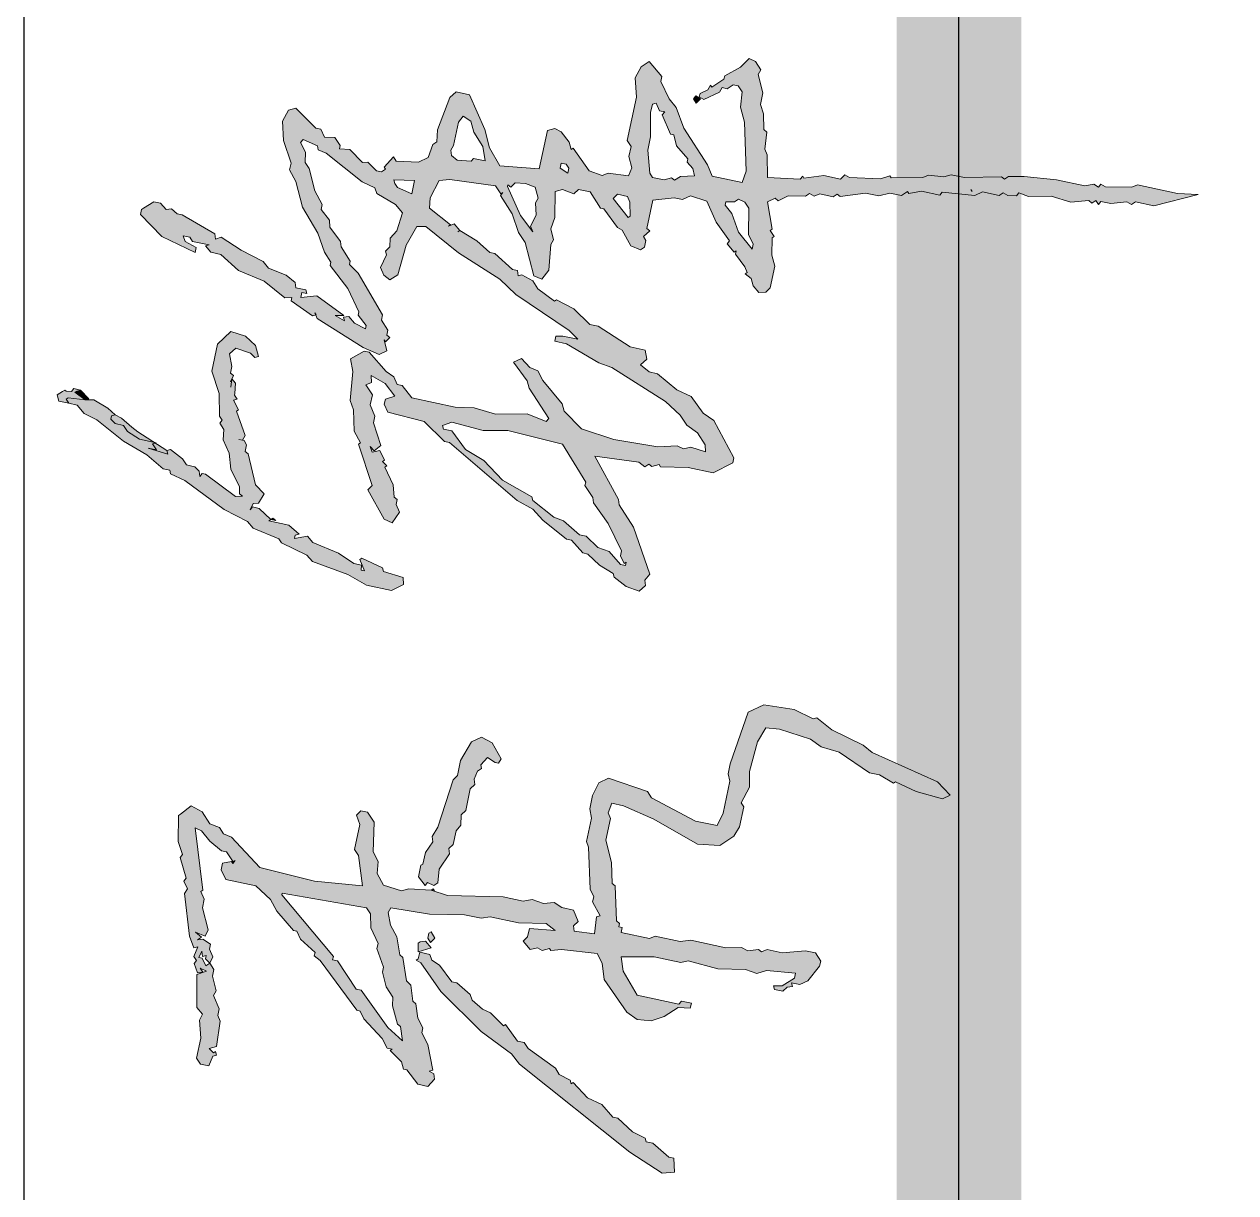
# Model space of a CAD drawing. Extents: x 56246 to 893198, y -950445 to -423535.
# Drawn here: x 190838.4 to 191324.5, y -470958.8 to -470489.8 of the extents above; entities that cross this region are included whole.
import ezdxf

# ---------------------------------------------------------------- set-up
doc = ezdxf.new("R2010")
doc.units = 0
doc.header["$LTSCALE"] = 500
doc.layers.add('0S-图框文字', color=51, linetype='Continuous', lineweight=18)
for name, color, linetype in [('T-TK', 157, 'Continuous'), ('图层1', 165, 'Continuous'), ('照明平面标注层', 111, 'Continuous')]:
    doc.layers.add(name, color=color, linetype=linetype)

# ---------------------------------------------------------------- blocks, each defined once
blk = doc.blocks.new('LXF')
for points in [[(1048.51, -150.32), (1049.43, -151.73), (1056.23, -148.32), (1056.9, -150.89), (1059.72, -149.06), (1060.88, -149.31), (1068.1, -149.64), (1071.04, -147.23), (1073.24, -148.3), (1074.9, -146.23), (1079.54, -147.22), (1088.42, -145.47), (1092.32, -149.95), (1088.93, -160.16), (1085.86, -163.15), (1086.53, -165.72), (1094.25, -163.72), (1100.63, -156.58), (1104.02, -146.37), (1095.05, -137.17), (1076.46, -133.2), (1060.78, -138.36), (1044.94, -138.62), (1042.12, -140.45), (1040.04, -138.79), (1035.81, -141.54), (1028.59, -141.21), (1019.22, -145.28), (1008.02, -146.54), (995.83, -152.44), (990.93, -152.61), (989.28, -154.69), (989.11, -149.79), (1004.52, -128.79), (1005.01, -126.46), (1002.94, -124.8), (1006.67, -124.39), (1009.74, -121.4), (1009.99, -120.23), (1010.98, -115.59), (1015.21, -112.85), (1021.84, -104.54), (1021.17, -101.97), (1018.6, -102.64), (1022.74, -88.94), (1021.5, -94.75), (1025.73, -92.01), (1026.23, -93.96), (1026.68, -93.25), (1028.87, -82.96), (1034.34, -74.41), (1038.57, -71.67), (1039.81, -65.86), (1042.88, -62.87), (1045.2, -63.37), (1045.87, -65.94), (1050.59, -60.87), (1056.31, -51.16), (1056.38, -45.1), (1057.7, -33.23), (1056.79, -31.83), (1053.97, -33.65), (1052.73, -39.46), (1046.84, -44.28), (1042.53, -53.08), (1027.62, -71.76), (1018.09, -87.95), (1008.39, -99.24), (1007.4, -103.89), (1004.83, -104.56), (1000.27, -114.52), (979.89, -141.75), (973.81, -153.69), (978.24, -168.81), (980.74, -166.23), (981.73, -161.58), (979.66, -159.92), (984.06, -162.08), (984.47, -165.81), (990.95, -169.62), (997.08, -163.64), (1018.82, -158.56), (1020.48, -156.48), (1025.12, -157.48), (1027.94, -155.65), (1028.19, -154.49), (1031.43, -156.39)], [(1056.38, -45.1), (1061.6, -37.71), (1062.52, -39.12), (1063.18, -41.69), (1064.18, -37.05), (1062.1, -35.39), (1062.42, -31.89), (1063.09, -30.74), (1062.18, -29.33), (1059.74, -25.57), (1055.45, -26.68), (1053.97, -33.65), (1056.79, -31.83), (1057.7, -33.23)], [(1056.38, -45.1), (1057.05, -47.67), (1063.18, -41.69), (1062.52, -39.12), (1061.6, -37.71)], [(1045.87, -65.94), (1045.2, -63.37), (1042.88, -62.87), (1039.81, -65.86), (1038.57, -71.67), (1034.34, -74.41), (1028.87, -82.96), (1026.68, -93.25), (1034.01, -81.63), (1037.33, -77.48), (1043.71, -70.34)], [(1189.36, -105.05), (1188.94, -101.32), (1193.42, -97.41), (1194.41, -92.77), (1189.84, -85.72), (1188.93, -84.31), (1185.44, -83.57), (1170.45, -98.18), (1178.97, -123.44), (1185.3, -112.69), (1186.05, -109.2)], [(1026.23, -93.96), (1025.73, -92.01), (1021.5, -94.75), (1022.74, -88.94), (1018.6, -102.64), (1021.17, -101.97)], [(1178.97, -123.44), (1170.45, -98.18), (1170.11, -98.51), (1159.09, -121.67), (1162.58, -122.42), (1166.64, -114.78), (1170.62, -113.2), (1169.63, -117.85), (1166.81, -119.68), (1164.33, -131.29), (1163.66, -128.72), (1159.19, -132.63), (1157.7, -139.6), (1146.59, -151.81), (1139.14, -169.65), (1131.29, -179.48), (1135.39, -191.62), (1138.16, -191.31), (1143.14, -185.08), (1148.19, -172.8), (1152.66, -168.89), (1160.78, -153.62), (1169.81, -139.75), (1168.23, -135.77), (1171.97, -135.35)], [(972.03, -172.88), (972.95, -174.28), (978.24, -168.81), (973.81, -153.69), (971.52, -158.19), (967.05, -162.09), (959.59, -179.94), (956.78, -181.77), (948.16, -199.37), (943.68, -203.27), (941.13, -210.36), (950.4, -219.38), (956.96, -203.67), (961.44, -199.77), (959.69, -190.89), (962.01, -191.39), (962.68, -193.96), (969.06, -186.82)], [(972.95, -174.28), (972.2, -177.77), (973.86, -175.69)], [(1128.88, -206.34), (1127.63, -195.13), (1131.12, -195.88), (1130.37, -199.36), (1132.94, -198.7), (1134.43, -191.73), (1135.39, -191.62), (1131.29, -179.48), (1127.54, -184.18), (1127.71, -189.08), (1125.38, -188.58), (1114.94, -203.36), (1115.53, -205.61), (1117.02, -205.02), (1115.61, -205.93), (1115.53, -205.61), (1113.04, -206.6), (1092.82, -238.73), (1088.02, -249.85), (1090.51, -255.24), (1098.23, -253.24), (1096.82, -254.16), (1099.81, -257.22), (1101.47, -255.15), (1104.95, -255.89), (1112, -251.32), (1115.49, -252.07), (1144.59, -235.2), (1148.73, -231.16), (1144.85, -219.65), (1133.97, -228.07), (1117.79, -235.55), (1115.47, -235.06), (1108.17, -240.79), (1105.85, -240.29), (1109.91, -232.66), (1114.39, -228.75), (1113.97, -225.02), (1111.4, -225.68), (1115.21, -219.21), (1115.13, -225.27)], [(1259.55, -191.69), (1258.22, -186.55), (1250.59, -182.49), (1237.06, -183.25), (1221.38, -188.41), (1216.74, -187.42), (1208.53, -191.74), (1202.54, -193.29), (1206.11, -203.89), (1217.5, -200.94), (1221.72, -198.2), (1228.94, -198.53), (1235.74, -195.12), (1237.82, -196.78), (1233.27, -206.74), (1230.69, -207.4), (1228.29, -212.96), (1214.85, -229.79), (1219.75, -244.3), (1222.1, -242.01), (1221.68, -238.28), (1230.88, -229.31), (1231.21, -222.09), (1233.53, -222.58), (1239.17, -218.93), (1239.49, -211.71), (1244.88, -209.22), (1245.63, -205.73)], [(1188.96, -209.43), (1192.45, -210.18), (1202.07, -204.94), (1206.11, -203.89), (1202.54, -193.29), (1190.52, -196.4), (1172.45, -207.12), (1159.34, -211.62), (1152.29, -216.19), (1149.97, -215.69), (1144.85, -219.65), (1148.73, -231.16), (1150.73, -229.22), (1153.05, -229.71), (1162.92, -223.31), (1166.65, -222.9), (1176.77, -215.34), (1181.66, -215.16)], [(949.51, -221.52), (950.4, -219.38), (941.13, -210.36), (934.75, -228.09), (929.06, -237.75), (942.11, -246.2), (946.04, -237.78), (945.13, -236.37), (937.16, -239.53), (937.66, -237.21), (941.09, -237.59), (942.38, -232.15)], [(1090.25, -239.39), (1085.01, -229.77), (1076.14, -231.52), (1055.89, -229.63), (1049.34, -231.88), (1034.65, -232.39), (1026.44, -236.71), (1025.53, -235.3), (1000.18, -243.8), (1003.88, -256.43), (1009.45, -253.74), (1010.36, -255.15), (1013.43, -252.16), (1014.34, -253.57), (1021.14, -250.16), (1019.81, -245.02), (1023.79, -243.44), (1020.72, -246.43), (1024.63, -250.9), (1040.31, -245.75), (1044.95, -246.74), (1052.92, -243.58), (1059.89, -245.06), (1066.93, -240.49), (1068.52, -244.48), (1073.41, -244.31), (1067.69, -254.02), (1058.99, -260.66), (1056.74, -254.11), (1053.26, -253.37), (1047.87, -255.86), (1041.25, -281.17), (1027.32, -295.21), (1026.58, -298.7), (1018.88, -307.69), (1020.26, -312.4), (1021.78, -309.82), (1034.71, -300.43), (1035.95, -294.62), (1038.52, -293.96), (1040.77, -300.51), (1034.9, -322.34), (1034.92, -339.35), (1031.83, -351.94), (1041.59, -385.3), (1048.39, -378.66), (1053.54, -377.33), (1069.79, -363.79), (1076.59, -360.38), (1078.99, -354.82), (1085.12, -348.84), (1082.63, -343.45), (1069.69, -352.84), (1064.55, -354.17), (1043.4, -367.88), (1041.33, -366.22), (1046.63, -352.78), (1046.44, -330.87), (1050.82, -316.01), (1051.23, -302.74), (1057.67, -272.53), (1066.38, -265.88), (1067.12, -262.4), (1072.51, -259.9), (1076.08, -254.59), (1089.51, -242.88)], [(1215.96, -247.99), (1219.75, -244.3), (1214.85, -229.79), (1208.4, -237.87), (1204.1, -246.67), (1200.11, -248.25), (1194.54, -257.73), (1204.04, -263.21), (1204.36, -262.52), (1207.18, -260.69), (1209.75, -260.03), (1209.47, -266.34), (1222.09, -273.62), (1222.78, -261.59), (1225.6, -259.76), (1218.46, -253.38), (1217.05, -254.3), (1215.22, -251.48)], [(942.11, -246.2), (929.06, -237.75), (927.13, -241.04), (923.41, -258.47), (927.73, -266.68), (932.62, -266.51), (936.76, -252.81), (939.33, -252.14)], [(1000.18, -243.8), (996.74, -244.96), (993.75, -241.89), (973.1, -253.28), (970.7, -258.84), (978.09, -264.06), (983.48, -261.56), (986.97, -262.31), (988.63, -260.23), (997.25, -259.64), (1003.88, -256.43)], [(1156.62, -254.55), (1148.59, -250.62), (1143.2, -253.12), (1139.88, -257.27), (1143.54, -262.91), (1161.05, -267.67)], [(1159.03, -326.95), (1167.07, -317.73), (1174.13, -306.45), (1169.26, -292.01), (1158.85, -305.05), (1140.54, -333.94), (1129.68, -344.98), (1104.74, -382.18), (1098.6, -388.16), (1100.83, -377.7), (1100.66, -372.81), (1097.18, -372.06), (1095.44, -380.2), (1082.1, -402.86), (1078.96, -411.91), (1058.7, -443.8), (1062.85, -457.98), (1063.23, -457.14), (1074.59, -443.77), (1075.83, -437.96), (1080.8, -431.74), (1084.71, -436.21), (1091.01, -435.13), (1093.24, -424.67), (1107.74, -402.26), (1108.98, -396.45), (1119.84, -385.4), (1126.05, -373.36), (1125.14, -371.95), (1133.67, -360.41), (1139.31, -356.76), (1143.37, -349.12), (1142.7, -346.55), (1146.44, -346.13), (1147.18, -342.64), (1158.29, -330.44)], [(1244.54, -290.53), (1236.16, -289.96), (1234.34, -287.14), (1234.18, -287.08), (1239.49, -302.81), (1249.95, -305.05), (1254.1, -308.36), (1250.54, -313.67), (1243.75, -315.43), (1246.22, -322.77), (1268.96, -312.74), (1270.94, -303.45), (1267.04, -298.97)], [(1041.59, -385.3), (1031.83, -351.94), (1025.57, -377.44), (999.04, -393.64), (996.71, -393.15), (988.26, -398.63), (984.52, -399.05), (970.18, -409.35), (951.18, -418.66), (947.7, -417.92), (942.31, -420.41), (943.22, -421.82), (940.9, -421.33), (941.64, -417.84), (950.6, -410.03), (953.49, -402.15), (961.28, -394.09), (962.28, -389.45), (971.97, -378.15), (974.62, -371.43), (986.23, -356.9), (988.8, -356.23), (1000.48, -335.64), (1014.16, -322.77), (1020.26, -312.4), (1018.88, -307.69), (986.13, -345.94), (980.17, -356.82), (972.62, -363.71), (959.36, -380.32), (958.62, -383.81), (949.67, -391.61), (948.92, -395.1), (941.13, -403.16), (935.41, -412.87), (932.84, -413.53), (926.21, -421.84), (923.07, -430.88), (926.97, -435.36), (930.71, -434.94), (934.86, -438.26), (967.62, -427.03), (983.13, -416.97), (986.86, -416.55), (1017.13, -399.93), (1013.01, -430.64), (1009.7, -434.79), (1011.52, -437.61), (1009.87, -439.68), (1011.2, -444.83), (1009.79, -445.74), (1009.31, -465.07), (1005.59, -482.5), (1012.41, -496.1), (1015.89, -496.85), (1041.93, -482.97), (1047.15, -475.58), (1058.68, -467.1), (1062.85, -457.98), (1058.7, -443.8), (1055.18, -449.35), (1045.73, -459.48), (1038.68, -464.05), (1033.46, -471.44), (1025, -476.92), (1020.11, -477.09), (1023.5, -466.89), (1022.17, -461.74), (1024.32, -457.34), (1023.56, -443.82), (1028.84, -413.36), (1036.12, -390.62)], [(1191.77, -358.74), (1184.95, -359.2), (1177.31, -355.15), (1173.33, -356.73), (1184.86, -348.25), (1187.79, -346.93), (1186.24, -342.35), (1186.1, -342.44), (1172.99, -346.93), (1165.94, -351.5), (1142.8, -357.5), (1140.4, -363.06), (1146.62, -368.03), (1164.55, -369.43), (1167.79, -371.33), (1175.5, -369.34), (1183.39, -372.23), (1196.38, -372.4)], [(1212.84, -421.19), (1202.54, -390.65), (1201.25, -396.69), (1189.97, -404), (1189.47, -406.33), (1187.06, -408.08), (1192.92, -415.66), (1196.62, -412.71), (1199.6, -415.78), (1198.18, -422.46), (1211.72, -439.96), (1214.23, -438.33), (1218.5, -437.96), (1213.76, -423.92), (1212.56, -423.4)], [(1198.18, -422.46), (1198.12, -422.75), (1194.14, -424.33), (1184.35, -424.67), (1183.43, -423.26), (1192.92, -415.66), (1187.06, -408.08), (1176.54, -415.72), (1174.63, -418.95), (1163.6, -425.1), (1160.95, -431.83), (1162.78, -434.65), (1167.43, -435.64), (1170.25, -433.81), (1174.15, -438.29), (1175.81, -436.21), (1195.56, -440.43), (1197.24, -455.36), (1196, -461.17), (1198.49, -466.56), (1197.7, -469.03), (1213.84, -481.03), (1220.24, -478.49), (1230.03, -472.14), (1226.83, -462.65), (1224.38, -464.79), (1222.05, -464.3), (1217.58, -468.2), (1212.43, -469.53), (1212.09, -459.74), (1209.35, -455.51), (1211.01, -453.44), (1209.67, -448.29), (1211.41, -440.16), (1211.72, -439.96)], [(1282.03, -428.9), (1280.76, -428.23), (1267.24, -428.99), (1237.03, -422.55), (1232.8, -425.29), (1225.83, -423.8), (1218.12, -425.8), (1213.76, -423.92), (1218.5, -437.96), (1230.32, -436.91), (1239.62, -438.89), (1256.63, -438.88), (1262.44, -440.11), (1263.1, -442.69), (1257.71, -445.18), (1256.97, -448.67), (1254.89, -447.01), (1241.54, -452.66), (1241.04, -454.99), (1233.33, -456.99), (1226.83, -462.65), (1230.03, -472.14), (1245.61, -462.04), (1260.13, -456.63), (1266.02, -451.81), (1278.21, -445.91), (1281.69, -446.65), (1286.62, -442.51)], [(1288.4, -432.29), (1282.03, -428.9), (1286.62, -442.51), (1292.06, -437.93)], [(1212.28, -481.65), (1213.84, -481.03), (1197.7, -469.03), (1194.85, -477.93), (1180.09, -484.5), (1178.16, -485.9), (1185.85, -495.66), (1186.24, -495.53), (1192.12, -490.71), (1194.45, -491.21), (1194.37, -497.26), (1196.2, -500.08), (1194.04, -504.48), (1193.21, -505.02), (1210.93, -527.53), (1211.32, -520.31), (1227.17, -520.05), (1231.15, -518.47), (1243.01, -519.79), (1244.67, -517.71), (1245.4, -517.71), (1240.97, -504.58), (1215.7, -505.46), (1207.82, -502.56)], [(1268.11, -470.48), (1266.03, -468.82), (1263.21, -470.65), (1266.2, -473.72)], [(1288.22, -501.49), (1282.07, -490.46), (1279.74, -489.97), (1274.26, -481.51), (1275.67, -480.59), (1272.43, -478.69), (1269.94, -473.3), (1267.61, -472.8), (1265.71, -476.04), (1270.7, -486.82), (1273.93, -488.73), (1273.19, -492.21), (1275.93, -496.44), (1275.19, -499.93), (1270.96, -502.67), (1260.25, -501.6), (1249.97, -504.26), (1240.97, -504.58), (1245.4, -517.71), (1255.62, -517.62), (1262.18, -515.37), (1270.31, -517.11), (1283.17, -513.78), (1286.4, -515.68), (1292.04, -512.03), (1294.2, -507.63)], [(1212.68, -559.48), (1210.76, -545.7), (1212.17, -544.79), (1210.09, -543.13), (1210.93, -527.53), (1193.21, -505.02), (1189.82, -507.22), (1171.64, -506.99), (1164.84, -510.4), (1161.36, -509.66), (1173.13, -500.02), (1185.85, -495.66), (1178.16, -485.9), (1167.15, -493.89), (1165.08, -492.23), (1159.19, -497.05), (1160.1, -498.46), (1157.78, -497.96), (1149.07, -504.61), (1145.09, -506.19), (1144.18, -504.78), (1140.86, -508.93), (1135.72, -510.26), (1131.24, -514.16), (1131.41, -519.06), (1134.4, -522.13), (1149.51, -525.35), (1157.22, -523.35), (1169.34, -523.51), (1170.25, -524.92), (1174.48, -522.17), (1175.39, -523.58), (1194.31, -520.33), (1196.8, -525.72), (1195.14, -527.8), (1198.55, -534.6), (1198.4, -546.71), (1200.23, -549.53), (1198.32, -552.77), (1199.9, -556.75), (1197.92, -566.04), (1199.75, -568.86), (1198.09, -570.94), (1200.43, -588.45), (1198.44, -597.74), (1200.44, -605.46), (1198.71, -613.59), (1201.45, -617.82), (1200.04, -618.73), (1201.79, -627.61), (1199.06, -640.39), (1201.14, -642.05), (1198.76, -664.62), (1201.25, -670.01), (1198.77, -681.63), (1200.6, -684.45), (1198.69, -687.68), (1198.62, -693.74), (1200.69, -695.4), (1198.04, -702.12), (1198.31, -717.97), (1194.17, -731.66), (1195.18, -744.03), (1193.52, -746.1), (1195.35, -748.92), (1192.53, -750.75), (1194.6, -752.41), (1193.12, -759.38), (1194.37, -770.58), (1192.47, -773.82), (1194.29, -776.64), (1191.57, -789.42), (1199.56, -820.27), (1200.21, -805.84), (1206.16, -777.95), (1204.58, -773.97), (1204.81, -755.8), (1206.72, -752.56), (1204.64, -750.9), (1206.55, -747.67), (1205.46, -741.36), (1209.68, -721.61), (1212.06, -699.04), (1211.97, -688.09), (1210.14, -685.27), (1211.8, -683.19), (1211.19, -657.55), (1213.18, -648.26), (1211.85, -643.11), (1212.91, -632.41), (1211.33, -628.43), (1211.15, -606.52), (1212.56, -605.61), (1210.31, -599.06), (1211.29, -577.4), (1213.19, -574.16), (1210.2, -571.09)]]:
    blk.add_hatch(color=256).paths.add_polyline_path(points)
h = blk.add_hatch(color=256)
h.paths.add_polyline_path([(767.68, -111.52), (766.77, -110.11), (748.6, -109.87), (739.47, -112.79), (737.4, -111.13), (723.13, -115.37), (721.05, -113.72), (715.66, -116.21), (712.42, -114.31), (682.56, -117.65), (674.59, -120.81), (675.26, -123.38), (668.54, -120.73), (665.72, -122.56), (663.64, -120.91), (657.09, -123.15), (657.51, -126.88), (660.33, -125.06), (658.17, -129.46), (655.93, -122.9), (632.86, -122.84), (628.38, -126.75), (623.98, -124.59), (611.62, -125.6), (597.68, -122.63), (593.45, -125.37), (592.21, -131.18), (598.93, -133.83), (599.6, -136.4), (602.17, -135.73), (601.26, -134.32), (604.32, -131.33), (605.66, -136.47), (623.33, -139.03), (627.31, -137.45), (631.96, -138.44), (641.33, -134.37), (644.57, -136.27), (654.86, -133.61), (659.5, -134.6), (663.73, -131.86), (661.91, -129.04), (667.3, -126.54), (667.79, -124.22), (672.19, -126.37), (668.46, -126.79), (669.13, -129.36), (666.8, -128.87), (663.73, -131.86), (668.13, -134.01), (673.52, -131.52), (677.01, -132.26), (680.57, -126.95), (680.15, -123.21), (681.98, -126.03), (685.3, -121.88), (682.65, -128.6), (687.05, -130.76), (702.48, -126.76), (708.29, -128), (713.68, -125.51), (714.59, -126.92), (758.23, -121.65), (756.08, -126.05), (748.78, -131.78), (742.15, -140.08), (741.41, -143.57), (734.36, -148.14), (735.27, -149.55), (733.2, -147.89), (734.61, -146.98), (733.52, -140.67), (728.88, -139.68), (722.07, -143.09), (717.61, -164), (708.16, -174.13), (699.95, -178.46), (686.52, -190.17), (686.03, -192.49), (680.64, -194.98), (671.19, -205.12), (668.86, -204.62), (665.55, -208.77), (630.97, -234.19), (630.47, -236.52), (625.08, -239.01), (611.41, -251.89), (604.6, -255.29), (603.86, -258.78), (602.95, -257.37), (595.15, -265.43), (590.01, -266.76), (589.52, -269.08), (579.4, -276.64), (577.91, -283.61), (582.98, -288.34), (586.71, -287.92), (588.62, -284.68), (589.28, -287.25), (607.04, -283.75), (615.25, -279.43), (618.73, -280.17), (625.53, -276.76), (635.57, -275.26), (637.23, -273.19), (648.43, -271.93), (651.5, -268.94), (667.84, -266.35), (669.5, -264.28), (682.11, -262.11), (690.32, -257.79), (699.2, -256.04), (702.43, -257.94), (697.89, -284.91), (697.58, -309.14), (695.11, -320.76), (696.19, -327.06), (691.98, -346.82), (691.5, -366.15), (686.52, -372.38), (687.92, -354.45), (682.11, -353.21), (679.12, -350.15), (673.23, -354.96), (674.56, -360.11), (672.66, -363.35), (673.99, -368.49), (672.58, -369.4), (673.42, -376.87), (670.54, -401.76), (663.74, -405.17), (652.54, -406.43), (629.73, -422.21), (624.51, -429.6), (623.69, -439.15), (626.6, -448.27), (633, -458.14), (632.43, -466.52), (635.91, -467.26), (637.4, -460.29), (635.33, -458.63), (641.52, -429.59), (658.19, -419.78), (668.23, -418.28), (668.17, -441.34), (664.2, -459.93), (665.53, -465.08), (659.91, -485.74), (659.43, -505.08), (656.53, -512.96), (658.78, -519.51), (656.89, -539.76), (653.41, -539.02), (647.92, -530.56), (648, -524.5), (645.43, -525.17), (644.19, -530.98), (647.18, -534.05), (647.6, -537.78), (650.17, -537.11), (648.93, -542.92), (651.42, -548.31), (661.8, -556.6), (665.29, -557.34), (670.93, -553.69), (672.41, -546.72), (670.99, -530.62), (673.22, -520.16), (671.64, -516.18), (673.3, -514.11), (672.46, -506.64), (674.61, -502.24), (674.52, -491.29), (679.72, -466.89), (678.89, -459.42), (682.61, -442), (681.03, -438.01), (685.24, -418.26), (688.72, -419.01), (689.22, -416.68), (691.54, -417.18), (693.2, -415.1), (717.68, -414.25), (719.34, -412.17), (734.02, -411.66), (749.45, -407.67), (764.55, -410.89), (768.54, -409.31), (775.26, -411.96), (773.52, -420.09), (764.17, -441.17), (746.77, -471.47), (745.87, -487.07), (752.27, -496.94), (758.75, -500.75), (772.69, -503.73), (775.51, -501.9), (786.38, -507.86), (797.34, -507.77), (818, -513.39), (827.71, -519.11), (826.89, -528.65), (819.86, -550.23), (814.64, -557.62), (810.75, -570.15), (796.5, -591.41), (795.01, -598.38), (789.3, -608.09), (790.21, -609.5), (783.5, -623.86), (778.38, -642.21), (780.87, -647.6), (790.07, -638.63), (810.69, -593.22), (815.66, -586.99), (826.43, -565), (834.72, -554.62), (834.05, -552.04), (840.51, -538.85), (843.81, -517.68), (838.82, -506.9), (802.63, -494.32), (795.66, -492.84), (790.52, -494.17), (768.44, -489.46), (759.64, -485.15), (762.87, -470.05), (779.1, -439.5), (783.33, -436.76), (792.76, -409.62), (789.36, -402.82), (780.56, -398.51), (771.26, -396.53), (764.96, -397.61), (748.69, -394.14), (744.71, -395.72), (715.34, -396.74), (709.95, -399.24), (706.46, -398.5), (696.84, -403.73), (696.18, -401.16), (684.31, -399.84), (686.12, -385.65), (689.85, -385.23), (692.84, -388.3), (700.81, -385.14), (702.54, -377.01), (706.11, -371.7), (705.27, -364.23), (708.17, -356.34), (707.08, -350.04), (710.06, -336.1), (711.02, -297.43), (714.66, -286.06), (715.55, -270.46), (714.22, -265.32), (718.11, -252.78), (726.32, -248.46), (734.7, -249.03), (741.5, -245.63), (762, -246.35), (769.05, -241.78), (770.04, -237.14), (767.05, -234.07), (760.49, -236.32), (743.07, -232.6), (738.84, -235.34), (717.6, -238.1), (721.05, -204.82), (730.39, -166.73), (751.62, -146.96), (754.02, -141.4), (758.25, -138.66), (760.9, -131.93), (769.35, -126.45), (773.41, -118.81)])
h.paths.add_polyline_path([(711.32, -182.1), (712.49, -182.34), (702.42, -240.93), (698.19, -243.67), (688.4, -244.02), (677.62, -249), (674.13, -248.26), (661.02, -252.75), (657.54, -252.01), (647.25, -254.67), (640.2, -259.24), (634.15, -259.17), (621.29, -262.5), (619.63, -264.57), (609.59, -266.08), (619.04, -255.94), (644.91, -237.17), (645.66, -233.68), (665.39, -220.89), (666.14, -217.4), (668.46, -217.9)], flags=16)
h = blk.add_hatch(color=256)
h.paths.add_polyline_path([(1199.81, -272.48), (1204.04, -263.21), (1194.54, -257.73), (1192.49, -261.21), (1186.61, -266.02), (1174.07, -262.13), (1169.01, -257.41), (1162.95, -257.33), (1159.96, -254.27), (1157.39, -254.93), (1156.62, -254.55), (1161.05, -267.67), (1164.21, -268.53), (1177.16, -276.15), (1177.08, -282.21), (1169.26, -292.01), (1173.43, -304.37), (1174.45, -305.94), (1178.92, -302.04), (1177.34, -298.06), (1178.26, -299.47), (1189.86, -284.94), (1197.08, -285.26), (1209.12, -291.48), (1209.95, -298.94), (1205.58, -330.81), (1199.95, -334.46), (1200.86, -335.87), (1198.78, -334.22), (1186.24, -342.35), (1187.79, -346.93), (1205.01, -339.19), (1206.17, -339.44), (1204.52, -341.51), (1207.5, -344.58), (1207.18, -351.8), (1204.53, -358.52), (1196.82, -360.52), (1193.58, -358.62), (1191.77, -358.74), (1196.38, -372.4), (1201.56, -372.46), (1202.89, -377.61), (1200.41, -384.35), (1201.22, -386.75), (1202.98, -388.56), (1202.54, -390.65), (1212.84, -421.19), (1214.37, -409.21), (1212.79, -405.23), (1215.93, -396.18), (1231.69, -384.97), (1230.77, -383.56), (1235.92, -382.22), (1243.21, -376.49), (1245.37, -372.09), (1244.03, -366.95), (1217.31, -361.25), (1219.53, -333.78), (1231.97, -326.72), (1244.82, -323.39), (1246.22, -322.77), (1243.75, -315.43), (1242.83, -315.67), (1232.96, -322.07), (1222.92, -323.57), (1224.65, -315.44), (1222.58, -313.78), (1223.4, -304.24), (1226.71, -300.09), (1230.45, -299.67), (1233.69, -301.58), (1239.49, -302.81), (1234.18, -287.08), (1225.29, -283.99), (1221.88, -277.19), (1222.09, -273.62), (1209.47, -266.34), (1209.1, -274.47)])
h.paths.add_polyline_path([(1217.82, -375.93), (1221.31, -376.68), (1220.56, -380.16), (1217.75, -381.99), (1214.26, -381.25)], flags=16)
h = blk.add_hatch(color=256)
h.paths.add_polyline_path([(666.77, -277.06), (665.86, -275.65), (663.95, -278.89), (643.97, -292.84), (616.12, -320.92), (600.7, -341.92), (593.41, -347.65), (532.08, -424.46), (517.58, -446.88), (518.16, -455.51), (527.95, -455.16), (528.7, -451.68), (538.4, -440.39), (539.39, -435.74), (541.96, -435.07), (546.27, -426.27), (555.72, -416.14), (556.46, -412.66), (565.41, -404.85), (569.97, -394.89), (580.58, -385), (579.66, -383.59), (582.24, -382.93), (586.29, -375.29), (590.52, -372.55), (604.28, -353.62), (608.51, -350.88), (609.5, -346.23), (621.03, -337.75), (620.11, -336.34), (629.31, -327.37), (631.72, -321.81), (638.1, -314.67), (642.08, -313.09), (650.12, -303.87), (650.86, -300.39), (662.39, -291.91), (665.95, -286.6), (669.93, -285.02), (671.42, -278.05)])
h.paths.add_polyline_path([(678.64, -278.38), (677.72, -276.97), (671.67, -276.89), (674.58, -286.01), (679.06, -282.11)])
h.paths.add_polyline_path([(685.53, -285.92), (684.62, -284.51), (681.13, -283.77), (678.31, -285.59), (681.3, -288.66)])
h.paths.add_polyline_path([(732.9, -280.23), (731.99, -278.82), (723.86, -277.09), (717.97, -281.91), (720.05, -283.56), (717.89, -287.96), (719.72, -290.78), (729.26, -291.6), (739.89, -298.73), (743.62, -298.31), (746.61, -301.38), (755.91, -303.36), (760.06, -306.68), (767.28, -307), (770.27, -310.07), (785.37, -313.29), (788.36, -316.36), (792.1, -315.94), (797.66, -318.34), (799.49, -321.16), (802.06, -320.5), (807.12, -325.22), (803.56, -330.53), (803.07, -332.86), (806.3, -334.76), (817.33, -328.61), (821.39, -320.98), (817.98, -314.17), (805.03, -306.55), (794.58, -304.32), (791.59, -301.25), (758.64, -290.58), (752.16, -286.77), (748.43, -287.19), (741.04, -281.97)])
for p, q in [((1045.87, -65.94), (1043.71, -70.34)), ((1043.71, -70.34), (1037.33, -77.48)), ((1034.01, -81.63), (1021.17, -101.97)), ((1037.33, -77.48), (1034.01, -81.63)), ((1194.41, -92.77), (1189.84, -85.72)), ((1193.42, -97.41), (1194.41, -92.77)), ((1188.94, -101.32), (1193.42, -97.41)), ((1185.3, -112.69), (1186.05, -109.2)), ((1186.05, -109.2), (1189.36, -105.05)), ((1189.36, -105.05), (1188.94, -101.32)), ((1171.97, -135.35), (1185.3, -112.69)), ((1160.78, -153.62), (1169.81, -139.75)), ((1168.23, -135.77), (1171.97, -135.35)), ((1169.81, -139.75), (1168.23, -135.77)), ((1152.66, -168.89), (1160.78, -153.62)), ((1143.14, -185.08), (1148.19, -172.8)), ((1148.19, -172.8), (1152.66, -168.89)), ((1138.16, -191.31), (1143.14, -185.08)), ((1237.06, -183.25), (1221.38, -188.41)), ((1250.59, -182.49), (1237.06, -183.25)), ((1258.22, -186.55), (1250.59, -182.49)), ((1132.94, -198.7), (1134.43, -191.73)), ((1134.43, -191.73), (1138.16, -191.31)), ((1208.53, -191.74), (1190.52, -196.4)), ((1216.74, -187.42), (1208.53, -191.74)), ((1221.38, -188.41), (1216.74, -187.42)), ((1245.63, -205.73), (1259.55, -191.69)), ((1259.55, -191.69), (1258.22, -186.55)), ((1128.88, -206.34), (1127.63, -195.13)), ((1127.63, -195.13), (1131.12, -195.88)), ((1131.12, -195.88), (1130.37, -199.36)), ((1130.37, -199.36), (1132.94, -198.7)), ((1190.52, -196.4), (1172.45, -207.12)), ((1115.13, -225.27), (1128.88, -206.34)), ((1172.45, -207.12), (1159.34, -211.62)), ((1239.49, -211.71), (1244.88, -209.22)), ((1244.88, -209.22), (1245.63, -205.73)), ((1111.4, -225.68), (1115.21, -219.21)), ((1115.21, -219.21), (1115.13, -225.27)), ((1149.97, -215.69), (1133.97, -228.07)), ((1152.29, -216.19), (1149.97, -215.69)), ((1159.34, -211.62), (1152.29, -216.19)), ((1233.53, -222.58), (1239.17, -218.93)), ((1239.17, -218.93), (1239.49, -211.71)), ((1113.97, -225.02), (1111.4, -225.68)), ((1114.39, -228.75), (1113.97, -225.02)), ((1230.88, -229.31), (1231.21, -222.09)), ((1231.21, -222.09), (1233.53, -222.58)), ((1105.85, -240.29), (1109.91, -232.66)), ((1115.47, -235.06), (1108.17, -240.79)), ((1109.91, -232.66), (1114.39, -228.75)), ((1117.79, -235.55), (1115.47, -235.06)), ((1133.97, -228.07), (1117.79, -235.55)), ((1221.68, -238.28), (1230.88, -229.31)), ((1108.17, -240.79), (1105.85, -240.29)), ((1215.96, -247.99), (1222.1, -242.01)), ((1222.1, -242.01), (1221.68, -238.28)), ((1215.22, -251.48), (1215.96, -247.99)), ((1217.05, -254.3), (1215.22, -251.48)), ((1218.46, -253.38), (1217.05, -254.3)), ((1225.6, -259.76), (1218.46, -253.38)), ((1221.88, -277.19), (1222.78, -261.59)), ((1222.78, -261.59), (1225.6, -259.76)), ((1225.29, -283.99), (1221.88, -277.19)), ((1234.34, -287.14), (1225.29, -283.99)), ((1236.16, -289.96), (1234.34, -287.14)), ((1244.54, -290.53), (1236.16, -289.96)), ((1267.04, -298.97), (1244.54, -290.53)), ((1270.94, -303.45), (1267.04, -298.97)), ((1268.96, -312.74), (1270.94, -303.45)), ((1244.82, -323.39), (1268.96, -312.74)), ((1219.53, -333.78), (1231.97, -326.72)), ((1231.97, -326.72), (1244.82, -323.39)), ((1217.31, -361.25), (1219.53, -333.78)), ((1244.03, -366.95), (1217.31, -361.25)), ((1245.37, -372.09), (1244.03, -366.95)), ((1235.92, -382.22), (1243.21, -376.49)), ((1243.21, -376.49), (1245.37, -372.09)), ((1215.93, -396.18), (1231.69, -384.97)), ((1230.77, -383.56), (1235.92, -382.22)), ((1231.69, -384.97), (1230.77, -383.56)), ((1212.79, -405.23), (1215.93, -396.18)), ((1212.56, -423.4), (1214.37, -409.21)), ((1214.37, -409.21), (1212.79, -405.23)), ((1218.12, -425.8), (1212.56, -423.4)), ((1225.83, -423.8), (1218.12, -425.8)), ((1232.8, -425.29), (1225.83, -423.8)), ((1237.03, -422.55), (1232.8, -425.29)), ((1267.24, -428.99), (1237.03, -422.55)), ((1280.76, -428.23), (1267.24, -428.99)), ((1288.4, -432.29), (1280.76, -428.23)), ((1281.69, -446.65), (1292.06, -437.93)), ((1292.06, -437.93), (1288.4, -432.29)), ((1266.02, -451.81), (1278.21, -445.91)), ((1278.21, -445.91), (1281.69, -446.65)), ((1260.13, -456.63), (1266.02, -451.81)), ((1220.24, -478.49), (1245.61, -462.04)), ((1245.61, -462.04), (1260.13, -456.63)), ((1212.28, -481.65), (1220.24, -478.49)), ((1267.61, -472.8), (1265.71, -476.04)), ((1265.71, -476.04), (1270.7, -486.82)), ((1269.94, -473.3), (1267.61, -472.8)), ((1272.43, -478.69), (1269.94, -473.3)), ((1275.67, -480.59), (1272.43, -478.69)), ((1274.26, -481.51), (1275.67, -480.59)), ((1207.82, -502.56), (1212.28, -481.65)), ((1270.7, -486.82), (1273.93, -488.73)), ((1273.93, -488.73), (1273.19, -492.21)), ((1279.74, -489.97), (1274.26, -481.51)), ((1273.19, -492.21), (1275.93, -496.44)), ((1275.93, -496.44), (1275.19, -499.93)), ((1282.07, -490.46), (1279.74, -489.97)), ((1288.22, -501.49), (1282.07, -490.46)), ((1215.7, -505.46), (1207.82, -502.56)), ((1249.97, -504.26), (1215.7, -505.46)), ((1260.25, -501.6), (1249.97, -504.26)), ((1270.96, -502.67), (1260.25, -501.6)), ((1275.19, -499.93), (1270.96, -502.67)), ((1294.2, -507.63), (1288.22, -501.49)), ((1270.31, -517.11), (1283.17, -513.78)), ((1283.17, -513.78), (1286.4, -515.68)), ((1286.4, -515.68), (1292.04, -512.03)), ((1292.04, -512.03), (1294.2, -507.63)), ((1210.09, -543.13), (1211.32, -520.31)), ((1211.32, -520.31), (1227.17, -520.05)), ((1227.17, -520.05), (1231.15, -518.47)), ((1231.15, -518.47), (1243.01, -519.79)), ((1243.01, -519.79), (1244.67, -517.71)), ((1244.67, -517.71), (1255.62, -517.62)), ((1255.62, -517.62), (1262.18, -515.37)), ((1262.18, -515.37), (1270.31, -517.11)), ((1212.17, -544.79), (1210.09, -543.13)), ((1210.76, -545.7), (1212.17, -544.79)), ((1212.68, -559.48), (1210.76, -545.7)), ((1210.2, -571.09), (1212.68, -559.48)), ((1213.19, -574.16), (1210.2, -571.09)), ((1210.31, -599.06), (1211.29, -577.4)), ((1211.29, -577.4), (1213.19, -574.16)), ((1212.56, -605.61), (1210.31, -599.06)), ((1211.15, -606.52), (1212.56, -605.61)), ((1211.33, -628.43), (1211.15, -606.52)), ((1212.91, -632.41), (1211.33, -628.43)), ((1211.85, -643.11), (1212.91, -632.41)), ((1211.19, -657.55), (1213.18, -648.26)), ((1213.18, -648.26), (1211.85, -643.11)), ((1211.8, -683.19), (1211.19, -657.55)), ((1210.14, -685.27), (1211.8, -683.19)), ((1211.97, -688.09), (1210.14, -685.27)), ((1212.06, -699.04), (1211.97, -688.09)), ((1209.68, -721.61), (1212.06, -699.04)), ((1205.46, -741.36), (1209.68, -721.61)), ((1206.55, -747.67), (1205.46, -741.36)), ((1204.64, -750.9), (1206.55, -747.67)), ((1206.72, -752.56), (1204.64, -750.9)), ((1204.58, -773.97), (1204.81, -755.8)), ((1204.81, -755.8), (1206.72, -752.56)), ((1206.16, -777.95), (1204.58, -773.97)), ((1200.21, -805.84), (1206.16, -777.95)), ((1199.56, -820.27), (1200.21, -805.84))]:
    blk.add_line(p, q)
for points in [[(1057.7, -33.23), (1056.79, -31.83), (1053.97, -33.65), (1052.73, -39.46), (1046.84, -44.28), (1042.53, -53.08), (1027.62, -71.76), (1018.09, -87.95), (1008.39, -99.24), (1007.4, -103.89), (1004.83, -104.56), (1000.27, -114.52), (979.89, -141.75), (971.52, -158.19), (967.05, -162.09), (959.59, -179.94), (956.78, -181.77), (948.16, -199.37), (943.68, -203.27), (934.75, -228.09), (927.13, -241.04), (923.41, -258.47), (927.73, -266.68), (932.62, -266.51), (936.76, -252.81), (939.33, -252.14), (946.04, -237.78), (945.13, -236.37), (937.16, -239.53), (937.66, -237.21), (941.09, -237.59), (942.38, -232.15), (949.51, -221.52), (956.96, -203.67), (961.44, -199.77), (959.69, -190.89), (962.01, -191.39), (962.68, -193.96), (969.06, -186.82), (972.03, -172.88), (972.95, -174.28), (980.74, -166.23), (981.73, -161.58), (979.66, -159.92), (984.06, -162.08), (984.47, -165.81), (990.95, -169.62), (997.08, -163.64), (1018.82, -158.56), (1020.48, -156.48), (1025.12, -157.48), (1027.94, -155.65), (1028.19, -154.49), (1028.69, -152.16), (1028.19, -154.49), (1028.19, -154.49), (1031.43, -156.39), (1048.51, -150.32), (1049.43, -151.73), (1056.23, -148.32), (1056.9, -150.89), (1059.72, -149.06), (1059.72, -149.06), (1060.88, -149.31), (1068.1, -149.64), (1071.04, -147.23), (1065.11, -146.57), (1065.11, -146.57), (1071.04, -147.23), (1068.84, -146.15), (1073.24, -148.3), (1074.9, -146.23), (1079.54, -147.22), (1088.42, -145.47), (1092.32, -149.95), (1088.93, -160.16), (1085.86, -163.15), (1086.53, -165.72), (1094.25, -163.72), (1100.63, -156.58), (1104.02, -146.37), (1095.05, -137.17), (1076.46, -133.2), (1060.78, -138.36), (1044.94, -138.62), (1042.12, -140.45), (1040.04, -138.79), (1035.81, -141.54), (1028.59, -141.21), (1019.22, -145.28), (1008.02, -146.54), (995.83, -152.44), (990.93, -152.61), (989.28, -154.69), (989.11, -149.79), (1004.52, -128.79), (1005.01, -126.46), (1002.94, -124.8), (1006.67, -124.39), (1009.74, -121.4), (1009.99, -120.23), (1010.98, -115.59), (1015.21, -112.85), (1021.84, -104.54), (1021.17, -101.97), (1018.6, -102.64), (1022.74, -88.94), (1021.5, -94.75), (1025.73, -92.01), (1026.39, -94.58), (1028.87, -82.96), (1034.34, -74.41), (1038.57, -71.67), (1039.81, -65.86), (1042.88, -62.87), (1045.2, -63.37), (1045.87, -65.94), (1050.59, -60.87), (1056.31, -51.16), (1056.38, -45.1), (1057.7, -33.23)], [(1053.97, -33.65), (1055.45, -26.68), (1059.74, -25.57), (1062.18, -29.33), (1063.09, -30.74), (1062.42, -31.89), (1062.1, -35.39), (1064.18, -37.05), (1063.18, -41.69), (1062.52, -39.12), (1061.6, -37.71), (1056.38, -45.1), (1057.05, -47.67), (1063.18, -41.69)], [(1189.84, -85.72), (1188.93, -84.31), (1185.44, -83.57), (1170.11, -98.51), (1159.09, -121.67), (1162.58, -122.42), (1166.64, -114.78), (1170.62, -113.2), (1169.63, -117.85), (1166.81, -119.68), (1164.33, -131.29), (1163.66, -128.72), (1159.19, -132.63), (1157.7, -139.6), (1146.59, -151.81), (1139.14, -169.65), (1127.54, -184.18), (1127.71, -189.08), (1125.38, -188.58), (1114.94, -203.36), (1115.61, -205.93), (1117.02, -205.02), (1113.04, -206.6), (1092.82, -238.73), (1088.02, -249.85), (1090.51, -255.24), (1098.23, -253.24), (1096.82, -254.16), (1099.81, -257.22), (1101.47, -255.15), (1104.95, -255.89), (1112, -251.32), (1115.49, -252.07), (1144.59, -235.2), (1150.73, -229.22), (1153.05, -229.71), (1162.92, -223.31), (1166.65, -222.9), (1176.77, -215.34), (1181.66, -215.16), (1188.96, -209.43), (1192.45, -210.18), (1202.07, -204.94), (1217.5, -200.94), (1221.72, -198.2), (1228.94, -198.53), (1235.74, -195.12), (1237.82, -196.78), (1233.27, -206.74), (1230.69, -207.4), (1228.29, -212.96), (1208.4, -237.87), (1204.1, -246.67), (1200.11, -248.25), (1192.49, -261.21), (1186.61, -266.02), (1174.07, -262.13), (1169.01, -257.41), (1162.95, -257.33), (1159.96, -254.27), (1157.39, -254.93), (1148.59, -250.62), (1143.2, -253.12), (1139.88, -257.27), (1143.54, -262.91), (1164.21, -268.53), (1177.16, -276.15), (1177.08, -282.21), (1158.85, -305.05), (1140.54, -333.94), (1129.68, -344.98), (1104.74, -382.18), (1098.6, -388.16), (1100.83, -377.7), (1100.66, -372.81), (1097.18, -372.06), (1095.44, -380.2), (1082.1, -402.86), (1078.96, -411.91), (1055.18, -449.35), (1045.73, -459.48), (1038.68, -464.05), (1033.46, -471.44), (1025, -476.92), (1020.11, -477.09), (1023.5, -466.89), (1022.17, -461.74), (1024.32, -457.34), (1023.56, -443.82), (1028.84, -413.36), (1036.12, -390.62), (1048.39, -378.66), (1053.54, -377.33), (1069.79, -363.79), (1076.59, -360.38), (1078.99, -354.82), (1085.12, -348.84), (1082.63, -343.45), (1069.69, -352.84), (1064.55, -354.17), (1043.4, -367.88), (1041.33, -366.22), (1046.63, -352.78), (1046.44, -330.87), (1050.82, -316.01), (1051.23, -302.74), (1057.67, -272.53), (1066.38, -265.88), (1067.12, -262.4), (1072.51, -259.9), (1076.08, -254.59), (1089.51, -242.88), (1090.25, -239.39), (1085.01, -229.77), (1076.14, -231.52), (1055.89, -229.63), (1049.34, -231.88), (1034.65, -232.39), (1026.44, -236.71), (1025.53, -235.3), (996.74, -244.96), (993.75, -241.89), (973.1, -253.28), (970.7, -258.84), (978.09, -264.06), (983.48, -261.56), (986.97, -262.31), (988.63, -260.23), (997.25, -259.64), (1009.45, -253.74), (1010.36, -255.15), (1013.43, -252.16), (1014.34, -253.57), (1021.14, -250.16), (1019.81, -245.02), (1023.79, -243.44), (1020.72, -246.43), (1024.63, -250.9), (1040.31, -245.75), (1044.95, -246.74), (1052.92, -243.58), (1059.89, -245.06), (1066.93, -240.49), (1068.52, -244.48), (1073.41, -244.31), (1067.69, -254.02), (1058.99, -260.66), (1056.74, -254.11), (1053.26, -253.37), (1047.87, -255.86), (1041.25, -281.17), (1027.32, -295.21), (1026.58, -298.7), (986.13, -345.94), (980.17, -356.82), (972.62, -363.71), (959.36, -380.32), (958.62, -383.81), (949.67, -391.61), (948.92, -395.1), (941.13, -403.16), (935.41, -412.87), (932.84, -413.53), (926.21, -421.84), (923.07, -430.88), (926.97, -435.36), (930.71, -434.94), (934.86, -438.26), (967.62, -427.03), (983.13, -416.97), (986.86, -416.55), (1017.13, -399.93), (1013.01, -430.64), (1009.7, -434.79), (1011.52, -437.61), (1009.87, -439.68), (1011.2, -444.83), (1009.79, -445.74), (1009.31, -465.07), (1005.59, -482.5), (1012.41, -496.1), (1015.89, -496.85), (1041.93, -482.97), (1047.15, -475.58), (1058.68, -467.1), (1063.23, -457.14), (1074.59, -443.77), (1075.83, -437.96), (1080.8, -431.74), (1084.71, -436.21), (1091.01, -435.13), (1093.24, -424.67), (1107.74, -402.26), (1108.98, -396.45), (1119.84, -385.4), (1126.05, -373.36), (1125.14, -371.95), (1133.67, -360.41), (1139.31, -356.76), (1143.37, -349.12), (1142.7, -346.55), (1146.44, -346.13), (1147.18, -342.64), (1158.29, -330.44), (1159.03, -326.95), (1167.07, -317.73), (1174.45, -305.94), (1173.53, -304.53), (1174.45, -305.94), (1178.92, -302.04), (1177.34, -298.06), (1178.26, -299.47), (1189.86, -284.94), (1197.08, -285.26), (1209.12, -291.48), (1209.95, -298.94), (1205.58, -330.81), (1199.95, -334.46), (1200.86, -335.87), (1198.78, -334.22), (1186.1, -342.44), (1172.99, -346.93), (1165.94, -351.5), (1142.8, -357.5), (1140.4, -363.06), (1146.62, -368.03), (1164.55, -369.43), (1167.79, -371.33), (1175.5, -369.34), (1183.39, -372.23), (1201.56, -372.46), (1202.89, -377.61), (1199.99, -385.49), (1202.98, -388.56), (1201.25, -396.69), (1189.97, -404), (1189.47, -406.33), (1176.54, -415.72), (1174.63, -418.95), (1163.6, -425.1), (1160.95, -431.83), (1162.78, -434.65), (1167.43, -435.64), (1170.25, -433.81), (1174.15, -438.29), (1175.81, -436.21), (1195.56, -440.43), (1197.24, -455.36), (1196, -461.17), (1198.49, -466.56), (1194.85, -477.93), (1180.09, -484.5), (1167.15, -493.89), (1165.08, -492.23), (1159.19, -497.05), (1160.1, -498.46), (1157.78, -497.96), (1149.07, -504.61), (1145.09, -506.19), (1144.18, -504.78), (1140.86, -508.93), (1135.72, -510.26), (1131.24, -514.16), (1131.41, -519.06), (1134.4, -522.13), (1149.51, -525.35), (1157.22, -523.35), (1169.34, -523.51), (1170.25, -524.92), (1174.48, -522.17), (1175.39, -523.58), (1194.31, -520.33), (1196.8, -525.72), (1195.14, -527.8), (1198.55, -534.6), (1198.4, -546.71), (1200.23, -549.53), (1198.32, -552.77), (1199.9, -556.75), (1197.92, -566.04), (1199.75, -568.86), (1198.09, -570.94), (1200.43, -588.45), (1198.44, -597.74), (1200.44, -605.46), (1198.71, -613.59), (1201.45, -617.82), (1200.04, -618.73), (1201.79, -627.61), (1199.06, -640.39), (1201.14, -642.05), (1198.76, -664.62), (1201.25, -670.01), (1198.77, -681.63), (1200.6, -684.45), (1198.69, -687.68), (1198.62, -693.74), (1200.69, -695.4), (1198.04, -702.12), (1198.31, -717.97), (1194.17, -731.66), (1195.18, -744.03), (1193.52, -746.1), (1195.35, -748.92), (1192.53, -750.75), (1194.6, -752.41), (1193.12, -759.38), (1194.37, -770.58), (1192.47, -773.82), (1194.29, -776.64), (1191.57, -789.42), (1199.56, -820.27)], [(767.68, -111.52), (766.77, -110.11), (748.6, -109.87), (739.47, -112.79), (737.4, -111.13), (723.13, -115.37), (721.05, -113.72), (715.66, -116.21), (712.42, -114.31), (682.56, -117.65), (674.59, -120.81), (675.26, -123.38), (668.54, -120.73), (665.72, -122.56), (663.64, -120.91), (657.09, -123.15), (657.51, -126.88), (660.33, -125.06), (658.17, -129.46), (655.93, -122.9), (632.86, -122.84), (628.38, -126.75), (623.98, -124.59), (611.62, -125.6), (597.68, -122.63), (593.45, -125.37), (592.21, -131.18), (598.93, -133.83), (599.6, -136.4), (602.17, -135.73), (601.26, -134.32), (604.32, -131.33), (605.66, -136.47), (623.33, -139.03), (627.31, -137.45), (631.96, -138.44), (641.33, -134.37), (644.57, -136.27), (654.86, -133.61), (659.5, -134.6), (663.73, -131.86), (661.91, -129.04), (667.3, -126.54), (667.79, -124.22), (672.19, -126.37), (668.46, -126.79), (669.13, -129.36), (666.8, -128.87), (663.73, -131.86), (668.13, -134.01), (673.52, -131.52), (677.01, -132.26), (680.57, -126.95), (680.15, -123.21), (681.98, -126.03), (685.3, -121.88), (682.65, -128.6), (687.05, -130.76), (702.48, -126.76), (708.29, -128), (713.68, -125.51), (714.59, -126.92), (758.23, -121.65), (756.08, -126.05), (748.78, -131.78), (742.15, -140.08), (741.41, -143.57), (734.36, -148.14), (735.27, -149.55), (733.2, -147.89), (734.61, -146.98), (733.52, -140.67), (728.88, -139.68), (722.07, -143.09), (717.61, -164), (708.16, -174.13), (699.95, -178.46), (686.52, -190.17), (686.03, -192.49), (680.64, -194.98), (671.19, -205.12), (668.86, -204.62), (665.55, -208.77), (630.97, -234.19), (630.47, -236.52), (625.08, -239.01), (611.41, -251.89), (604.6, -255.29), (603.86, -258.78), (602.95, -257.37), (595.15, -265.43), (590.01, -266.76), (589.52, -269.08), (579.4, -276.64), (577.91, -283.61), (582.98, -288.34), (586.71, -287.92), (588.62, -284.68), (589.28, -287.25), (607.04, -283.75), (615.25, -279.43), (618.73, -280.17), (625.53, -276.76), (635.57, -275.26), (637.23, -273.19), (648.43, -271.93), (651.5, -268.94), (667.84, -266.35), (669.5, -264.28), (682.11, -262.11), (690.32, -257.79), (699.2, -256.04), (702.43, -257.94), (697.89, -284.91), (697.58, -309.14), (695.11, -320.76), (696.19, -327.06), (691.98, -346.82), (691.5, -366.15), (686.52, -372.38), (687.92, -354.45), (682.11, -353.21), (679.12, -350.15), (673.23, -354.96), (674.56, -360.11), (672.66, -363.35), (673.99, -368.49), (672.58, -369.4), (673.42, -376.87), (670.54, -401.76), (663.74, -405.17), (652.54, -406.43), (629.73, -422.21), (624.51, -429.6), (623.69, -439.15), (626.6, -448.27), (633, -458.14), (632.43, -466.52), (635.91, -467.26), (637.4, -460.29), (635.33, -458.63), (641.52, -429.59), (658.19, -419.78), (668.23, -418.28), (668.17, -441.34), (664.2, -459.93), (665.53, -465.08), (659.91, -485.74), (659.43, -505.08), (656.53, -512.96), (658.78, -519.51), (656.89, -539.76), (653.41, -539.02), (647.92, -530.56), (648, -524.5), (645.43, -525.17), (644.19, -530.98), (647.18, -534.05), (647.6, -537.78), (650.17, -537.11), (648.93, -542.92), (651.42, -548.31), (661.8, -556.6), (665.29, -557.34), (670.93, -553.69), (672.41, -546.72), (670.99, -530.62), (673.22, -520.16), (671.64, -516.18), (673.3, -514.11), (672.46, -506.64), (674.61, -502.24), (674.52, -491.29), (679.72, -466.89), (678.89, -459.42), (682.61, -442), (681.03, -438.01), (685.24, -418.26), (688.72, -419.01), (689.22, -416.68), (691.54, -417.18), (693.2, -415.1), (717.68, -414.25), (719.34, -412.17), (734.02, -411.66), (749.45, -407.67), (764.55, -410.89), (768.54, -409.31), (775.26, -411.96), (773.52, -420.09), (764.17, -441.17), (746.77, -471.47), (745.87, -487.07), (752.27, -496.94), (758.75, -500.75), (772.69, -503.73), (775.51, -501.9), (786.38, -507.86), (797.34, -507.77), (818, -513.39), (827.71, -519.11), (826.89, -528.65), (819.86, -550.23), (814.64, -557.62), (810.75, -570.15), (796.5, -591.41), (795.01, -598.38), (789.3, -608.09), (790.21, -609.5), (783.5, -623.86), (778.38, -642.21), (780.87, -647.6), (790.07, -638.63), (810.69, -593.22), (815.66, -586.99), (826.43, -565), (834.72, -554.62), (834.05, -552.04), (840.51, -538.85), (843.81, -517.68), (838.82, -506.9), (802.63, -494.32), (795.66, -492.84), (790.52, -494.17), (768.44, -489.46), (759.64, -485.15), (762.87, -470.05), (779.1, -439.5), (783.33, -436.76), (792.76, -409.62), (789.36, -402.82), (780.56, -398.51), (771.26, -396.53), (764.96, -397.61), (748.69, -394.14), (744.71, -395.72), (715.34, -396.74), (709.95, -399.24), (706.46, -398.5), (696.84, -403.73), (696.18, -401.16), (684.31, -399.84), (686.12, -385.65), (689.85, -385.23), (692.84, -388.3), (700.81, -385.14), (702.54, -377.01), (706.11, -371.7), (705.27, -364.23), (708.17, -356.34), (707.08, -350.04), (710.06, -336.1), (711.02, -297.43), (714.66, -286.06), (715.55, -270.46), (714.22, -265.32), (718.11, -252.78), (726.32, -248.46), (734.7, -249.03), (741.5, -245.63), (762, -246.35), (769.05, -241.78), (770.04, -237.14), (767.05, -234.07), (760.49, -236.32), (743.07, -232.6), (738.84, -235.34), (717.6, -238.1), (721.05, -204.82), (730.39, -166.73), (751.62, -146.96), (754.02, -141.4), (758.25, -138.66), (760.9, -131.93), (769.35, -126.45), (773.41, -118.81), (767.68, -111.52)], [(973.86, -175.69), (972.95, -174.28), (972.2, -177.77), (973.86, -175.69)], [(711.32, -182.1), (712.49, -182.34), (702.42, -240.93), (698.19, -243.67), (688.4, -244.02), (677.62, -249), (674.13, -248.26), (661.02, -252.75), (657.54, -252.01), (647.25, -254.67), (640.2, -259.24), (634.15, -259.17), (621.29, -262.5), (619.63, -264.57), (609.59, -266.08), (619.04, -255.94), (644.91, -237.17), (645.66, -233.68), (665.39, -220.89), (666.14, -217.4), (668.46, -217.9), (711.32, -182.1)], [(1207.18, -260.69), (1209.75, -260.03), (1209.1, -274.47), (1199.81, -272.48), (1204.36, -262.52), (1207.18, -260.69)], [(666.77, -277.06), (665.86, -275.65), (663.95, -278.89), (643.97, -292.84), (616.12, -320.92), (600.7, -341.92), (593.41, -347.65), (532.08, -424.46), (517.58, -446.88), (518.16, -455.51), (527.95, -455.16), (528.7, -451.68), (538.4, -440.39), (539.39, -435.74), (541.96, -435.07), (546.27, -426.27), (555.72, -416.14), (556.46, -412.66), (565.41, -404.85), (569.97, -394.89), (580.58, -385), (579.66, -383.59), (582.24, -382.93), (586.29, -375.29), (590.52, -372.55), (604.28, -353.62), (608.51, -350.88), (609.5, -346.23), (621.03, -337.75), (620.11, -336.34), (629.31, -327.37), (631.72, -321.81), (638.1, -314.67), (642.08, -313.09), (650.12, -303.87), (650.86, -300.39), (662.39, -291.91), (665.95, -286.6), (669.93, -285.02), (671.42, -278.05), (666.77, -277.06)], [(678.64, -278.38), (677.72, -276.97), (671.67, -276.89), (674.58, -286.01), (679.06, -282.11), (678.64, -278.38)], [(732.9, -280.23), (731.99, -278.82), (723.86, -277.09), (717.97, -281.91), (720.05, -283.56), (717.89, -287.96), (719.72, -290.78), (729.26, -291.6), (739.89, -298.73), (743.62, -298.31), (746.61, -301.38), (755.91, -303.36), (760.06, -306.68), (767.28, -307), (770.27, -310.07), (785.37, -313.29), (788.36, -316.36), (792.1, -315.94), (797.66, -318.34), (799.49, -321.16), (802.06, -320.5), (807.12, -325.22), (803.56, -330.53), (803.07, -332.86), (806.3, -334.76), (817.33, -328.61), (821.39, -320.98), (817.98, -314.17), (805.03, -306.55), (794.58, -304.32), (791.59, -301.25), (758.64, -290.58), (752.16, -286.77), (748.43, -287.19), (741.04, -281.97), (732.9, -280.23)], [(685.53, -285.92), (684.62, -284.51), (681.13, -283.77), (678.31, -285.59), (681.3, -288.66), (685.53, -285.92)], [(715.57, -287.47), (714.66, -286.06), (714.16, -288.38), (715.57, -287.47)], [(1035.95, -294.62), (1038.52, -293.96), (1040.77, -300.51), (1034.9, -322.34), (1034.92, -339.35), (1025.57, -377.44), (999.04, -393.64), (996.71, -393.15), (988.26, -398.63), (984.52, -399.05), (970.18, -409.35), (951.18, -418.66), (947.7, -417.92), (942.31, -420.41), (943.22, -421.82), (940.9, -421.33), (941.64, -417.84), (950.6, -410.03), (953.49, -402.15), (961.28, -394.09), (962.28, -389.45), (971.97, -378.15), (974.62, -371.43), (986.23, -356.9), (988.8, -356.23), (1000.48, -335.64), (1014.16, -322.77), (1021.78, -309.82), (1034.71, -300.43), (1035.95, -294.62)], [(1230.45, -299.67), (1233.69, -301.58), (1249.95, -305.05), (1254.1, -308.36), (1250.54, -313.67), (1242.83, -315.67), (1232.96, -322.07), (1222.92, -323.57), (1224.65, -315.44), (1222.58, -313.78), (1223.4, -304.24), (1226.71, -300.09), (1230.45, -299.67)], [(1205.01, -339.19), (1206.17, -339.44), (1204.52, -341.51), (1207.5, -344.58), (1207.18, -351.8), (1204.53, -358.52), (1196.82, -360.52), (1193.58, -358.62), (1184.95, -359.2), (1177.31, -355.15), (1173.33, -356.73), (1184.86, -348.25), (1205.01, -339.19)], [(1217.82, -375.93), (1221.31, -376.68), (1220.56, -380.16), (1217.75, -381.99), (1214.26, -381.25), (1217.82, -375.93)], [(1196.62, -412.71), (1199.6, -415.78), (1198.12, -422.75), (1194.14, -424.33), (1184.35, -424.67), (1183.43, -423.26), (1196.62, -412.71)], [(1256.63, -438.88), (1262.44, -440.11), (1263.1, -442.69), (1257.71, -445.18), (1256.97, -448.67), (1254.89, -447.01), (1241.54, -452.66), (1241.04, -454.99), (1233.33, -456.99), (1224.38, -464.79), (1222.05, -464.3), (1217.58, -468.2), (1212.43, -469.53), (1212.09, -459.74), (1209.35, -455.51), (1211.01, -453.44), (1209.67, -448.29), (1211.41, -440.16), (1214.23, -438.33), (1230.32, -436.91), (1239.62, -438.89), (1256.63, -438.88)], [(1268.11, -470.48), (1266.03, -468.82), (1263.21, -470.65), (1266.2, -473.72), (1268.11, -470.48)], [(1192.12, -490.71), (1194.45, -491.21), (1194.37, -497.26), (1196.2, -500.08), (1194.04, -504.48), (1189.82, -507.22), (1171.64, -506.99), (1164.84, -510.4), (1161.36, -509.66), (1173.13, -500.02), (1186.24, -495.53), (1192.12, -490.71)], [(1201.57, -662.79), (1202.98, -661.87), (1201.57, -662.79)]]:
    blk.add_lwpolyline(points)
blk = doc.blocks.new('A$C2B47401F')
at = {"xscale": 1.280000000055879, "yscale": 1.280000000055879, "zscale": 1.280000000055879}
blk.add_blockref('LXF', (-94.5, 1050, -14645415.9), dxfattribs=at)
blk = doc.blocks.new('会签00', base_point=(408471.66, -305294.61))
blk.add_lwpolyline([(408471.66, -305294.61), (409221.66, -305294.61), (409221.66, -329194.61), (408471.66, -329194.61)], close=True)
at = {"xscale": 0.8999999999999998, "yscale": 0.8999999999999998, "zscale": 0.8999999999999998, "rotation": 90}
blk.add_blockref('A$C2B47401F', (409413.7, -326397.95), dxfattribs=at)
blk = doc.blocks.new('A0-DWF')
at = {"layer": 'T-TK'}
blk.add_line((1750, -24900), (1750, -1000), dxfattribs=at)
at = {"layer": 'T-TK', "const_width": 100}
blk.add_lwpolyline([(2500, -83100), (117900, -83100), (117900, -1000), (2500, -1000)], close=True, dxfattribs=at)
at = {"layer": '图层1', "linetype": 'Continuous'}
blk.add_line((2500, -21700), (2500, -1000), dxfattribs=at)
at = {"layer": '0S-图框文字', "xscale": 0.999996, "yscale": 0.999996, "zscale": 0.999996}
blk.add_blockref('会签00', (1750, -1000.1), dxfattribs=at)

msp = doc.modelspace()

# ---------------------------------------------------------------- block references
at = {"layer": '照明平面标注层', "xscale": 0.5, "yscale": 0.5, "zscale": 0.5}
msp.add_blockref('A0-DWF', (189963.4361, -460154.8059), dxfattribs=at)

doc.saveas('drawing.dxf')
